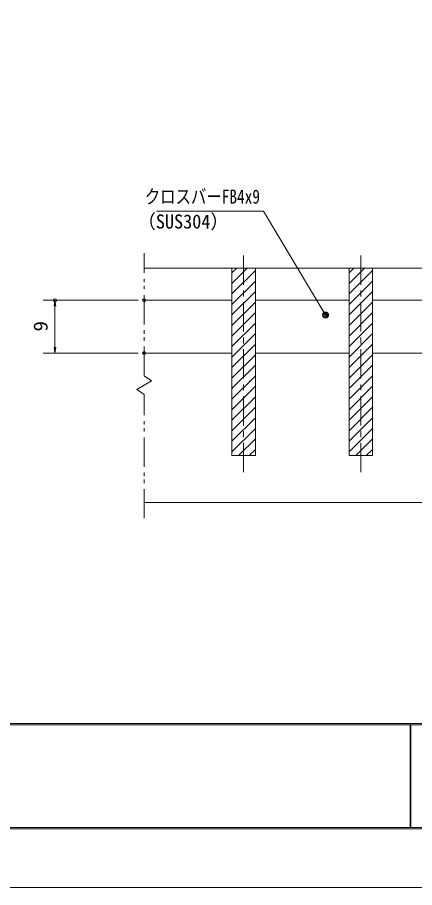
# Model space of a CAD drawing. Units: millimetres, scale not verified. Extents: x -1050 to 1050, y -742 to 742.
# Drawn here: x -495 to -156, y -742 to 0 of the extents above; entities that cross this region are included whole.
import ezdxf
from ezdxf.enums import TextEntityAlignment as Align

# ---------------------------------------------------------------- set-up
doc = ezdxf.new("R2010")
doc.units = ezdxf.units.MM
doc.header["$LTSCALE"] = 5
doc.header["$PDMODE"] = 32
doc.header["$PDSIZE"] = 2.5
doc.linetypes.add('CHAIN1', pattern=[8, 5, -1, 1, -1])
doc.linetypes.add('DOUBLE_CHAIN1', pattern=[8.8, 5, -1, 0.6, -0.6, 0.6, -1])
for name, color, linetype, lineweight in [('0-0_7-図\u3000枠', 4, 'Continuous', 9), ('0-1_寸法注釈', 2, 'Continuous', 9), ('0-2_蓋', 5, 'Continuous', 9), ('0-3_0', 5, 'Continuous', 9), ('0-4_DEFPOINTS', 134, 'Continuous', 9), ('0-5_中心線', 6, 'CHAIN1', 9), ('0-7_想像線', 134, 'DOUBLE_CHAIN1', 9), ('0-8_ハッチング', 4, 'Continuous', 9)]:
    doc.layers.add(name, color=color, linetype=linetype, lineweight=lineweight)
doc.styles.add('ＭＳ ゴシック', font='')
doc.styles.get('ＭＳ ゴシック').set_extended_font_data('MS Gothic')

# ---------------------------------------------------------------- blocks, each defined once
blk = doc.blocks.new('_OPEN')
at = {"layer": '0-3_0', "color": 2}
blk.add_line((0, 0), (-5, 0), dxfattribs=at)
blk.add_lwpolyline([(-5, 0.833), (0, 0), (-5, -0.833)], dxfattribs=at)
blk = doc.blocks.new('_Dot')
at = {"layer": '0-3_0'}
for p, q in [((-2.5, 0), (-5, 0)), ((2.445, 0.5), (-2.445, 0.5)), ((1.997, 1.5), (-1.997, 1.5)), ((2.289, -0.995), (-2.289, -0.995)), ((1.499, -1.995), (-1.499, -1.995))]:
    blk.add_line(p, q, dxfattribs=at)
for points in [[(2.5, 0), (2.48, 0.313), (2.421, 0.622), (2.324, 0.92), (2.191, 1.204), (2.023, 1.469), (1.822, 1.711), (1.594, 1.926), (1.34, 2.111), (1.064, 2.262), (0.773, 2.378), (0.468, 2.456), (0.157, 2.495), (-0.157, 2.495), (-0.468, 2.456), (-0.773, 2.378), (-1.064, 2.262), (-1.34, 2.111), (-1.594, 1.926), (-1.822, 1.711), (-2.023, 1.469), (-2.191, 1.204), (-2.324, 0.92), (-2.421, 0.622), (-2.48, 0.313), (-2.5, 0), (0, 0)], [(-2.5, 0), (-2.48, -0.313), (-2.421, -0.622), (-2.324, -0.92), (-2.191, -1.204), (-2.023, -1.469), (-1.822, -1.711), (-1.594, -1.926), (-1.34, -2.111), (-1.064, -2.262), (-0.773, -2.378), (-0.468, -2.456), (-0.157, -2.495), (0.157, -2.495), (0.468, -2.456), (0.773, -2.378), (1.064, -2.262), (1.34, -2.111), (1.594, -1.926), (1.822, -1.711), (2.023, -1.469), (2.191, -1.204), (2.324, -0.92), (2.421, -0.622), (2.48, -0.313), (2.5, 0), (0, 0)]]:
    blk.add_lwpolyline(points, close=True, dxfattribs=at)

msp = doc.modelspace()

# ---------------------------------------------------------------- linework, layer by layer
at = {"layer": '0-0_7-図\u3000枠'}
for p, q in [((998.75, -602.5), (-973.75, -602.5)), ((998.75, -603.75), (-973.75, -603.75)), ((-159.5, -691.25), (-159.5, -603.75)), ((-158.75, -691.25), (-158.75, -603.75)), ((1000, -692.5), (-975, -692.5)), ((998.75, -691.25), (-973.75, -691.25))]:
    msp.add_line(p, q, dxfattribs=at)
at = {"layer": '0-1_寸法注釈'}
for p, q in [((-391.5, -241.384), (-472.517, -241.384)), ((-462.517, -281.384), (-462.517, -246.384)), ((-391.5, -286.384), (-472.517, -286.384))]:
    msp.add_line(p, q, dxfattribs=at)
msp.add_lwpolyline([(-375.794, -165.207), (-284.621, -165.207), (-232.118, -253.068)], dxfattribs=at)
at = {"layer": '0-2_蓋'}
for p, q in [((-386.5, -213.884), (383.5, -213.884)), ((-311.5, -213.884), (-291.5, -213.884)), ((-311.5, -213.884), (-311.5, -373.884)), ((-291.5, -373.884), (-291.5, -213.884)), ((-211.5, -213.884), (-191.5, -213.884)), ((-211.5, -213.884), (-211.5, -373.884)), ((-191.5, -373.884), (-191.5, -213.884)), ((-386.5, -241.384), (-311.5, -241.384)), ((-291.5, -241.384), (-211.5, -241.384)), ((-191.5, -241.384), (-111.5, -241.384)), ((-386.5, -286.384), (-311.5, -286.384)), ((-291.5, -286.384), (-211.5, -286.384)), ((-191.5, -286.384), (-111.5, -286.384)), ((-311.5, -373.884), (-291.5, -373.884)), ((-211.5, -373.884), (-191.5, -373.884)), ((-386.5, -413.884), (383.5, -413.884))]:
    msp.add_line(p, q, dxfattribs=at)
at = {"layer": '0-4_DEFPOINTS'}
msp.add_lwpolyline([(-1050, -742.5), (-1050, 742.5), (1050, 742.5), (1050, -742.5)], close=True, dxfattribs=at)
for p in [(-462.517, -241.384), (-386.5, -241.384), (-386.5, -286.384)]:
    msp.add_point(p, dxfattribs=at)
at = {"layer": '0-5_中心線'}
for p, q in [((-301.5, -388.111), (-301.5, -201.182)), ((-201.5, -388.111), (-201.5, -201.182))]:
    msp.add_line(p, q, dxfattribs=at)
at = {"layer": '0-7_想像線'}
msp.add_line((-386.5, -305.935), (-386.5, -201.182), dxfattribs=at)
for points in [[(-386.5, -305.935), (-380.207, -310.147), (-386.5, -313.884)], [(-386.5, -427.412), (-386.5, -321.833), (-392.793, -317.62), (-386.5, -313.884)]]:
    msp.add_lwpolyline(points, dxfattribs=at)
at = {"layer": '0-8_ハッチング'}
for p, q in [((-311.5, -217.982), (-307.402, -213.884)), ((-311.5, -226.962), (-298.422, -213.884)), ((-211.5, -217.982), (-207.402, -213.884)), ((-211.5, -226.962), (-198.422, -213.884)), ((-311.5, -235.942), (-291.5, -215.942)), ((-211.5, -235.942), (-191.5, -215.942)), ((-311.5, -244.923), (-291.5, -224.923)), ((-211.5, -244.923), (-191.5, -224.923)), ((-311.5, -253.903), (-291.5, -233.903)), ((-211.5, -253.903), (-191.5, -233.903)), ((-311.5, -262.883), (-291.5, -242.883)), ((-211.5, -262.883), (-191.5, -242.883)), ((-311.5, -271.863), (-291.5, -251.863)), ((-211.5, -271.863), (-191.5, -251.863)), ((-311.5, -280.844), (-291.5, -260.844)), ((-211.5, -280.844), (-191.5, -260.844)), ((-311.5, -289.824), (-291.5, -269.824)), ((-211.5, -289.824), (-191.5, -269.824)), ((-311.5, -298.804), (-291.5, -278.804)), ((-211.5, -298.804), (-191.5, -278.804)), ((-311.5, -307.784), (-291.5, -287.784)), ((-211.5, -307.784), (-191.5, -287.784)), ((-311.5, -316.765), (-291.5, -296.765)), ((-211.5, -316.765), (-191.5, -296.765)), ((-311.5, -325.745), (-291.5, -305.745)), ((-211.5, -325.745), (-191.5, -305.745)), ((-311.5, -334.725), (-291.5, -314.725)), ((-211.5, -334.725), (-191.5, -314.725)), ((-311.5, -343.705), (-291.5, -323.705)), ((-211.5, -343.705), (-191.5, -323.705)), ((-311.5, -352.686), (-291.5, -332.686)), ((-211.5, -352.686), (-191.5, -332.686)), ((-311.5, -361.666), (-291.5, -341.666)), ((-211.5, -361.666), (-191.5, -341.666)), ((-311.5, -370.646), (-291.5, -350.646)), ((-211.5, -370.646), (-191.5, -350.646)), ((-305.757, -373.884), (-291.5, -359.626)), ((-205.757, -373.884), (-191.5, -359.626)), ((-296.777, -373.884), (-291.5, -368.607)), ((-196.777, -373.884), (-191.5, -368.607))]:
    msp.add_line(p, q, dxfattribs=at)
for points in [[(-291.5, -213.884), (-311.5, -213.884), (-311.5, -373.884), (-291.5, -373.884)], [(-191.5, -213.884), (-211.5, -213.884), (-211.5, -373.884), (-191.5, -373.884)]]:
    msp.add_lwpolyline(points, close=True, dxfattribs=at)

# ---------------------------------------------------------------- block references
at = {"layer": '0-1_寸法注釈'}
for name, p, rotation in [('_OPEN', (-462.517, -241.384), 90), ('_Dot', (-231.598, -253.922), 301.33943), ('_OPEN', (-462.517, -286.384), 270)]:
    msp.add_blockref(name, p, dxfattribs=dict(at, rotation=rotation))

# ---------------------------------------------------------------- texts
at = {"layer": '0-1_寸法注釈', "color": 7, "style": 'ＭＳ ゴシック'}
for s, width, p in [('クロスバーFB4x9', 0.8, (-385.815, -162.52)), ('（SUS304）', 0.95, (-392.036, -183.764))]:
    msp.add_text(s, height=12.02, dxfattribs=dict(at, width=width)).set_placement(p, align=Align.BOTTOM_LEFT)
at = {"layer": '0-1_寸法注釈', "color": 7, "style": 'ＭＳ ゴシック', "width": 1.1}
msp.add_text('9', height=12.02, rotation=90, dxfattribs=at).set_placement((-465.204, -268.032), align=Align.BOTTOM_LEFT)

doc.saveas('drawing.dxf')
